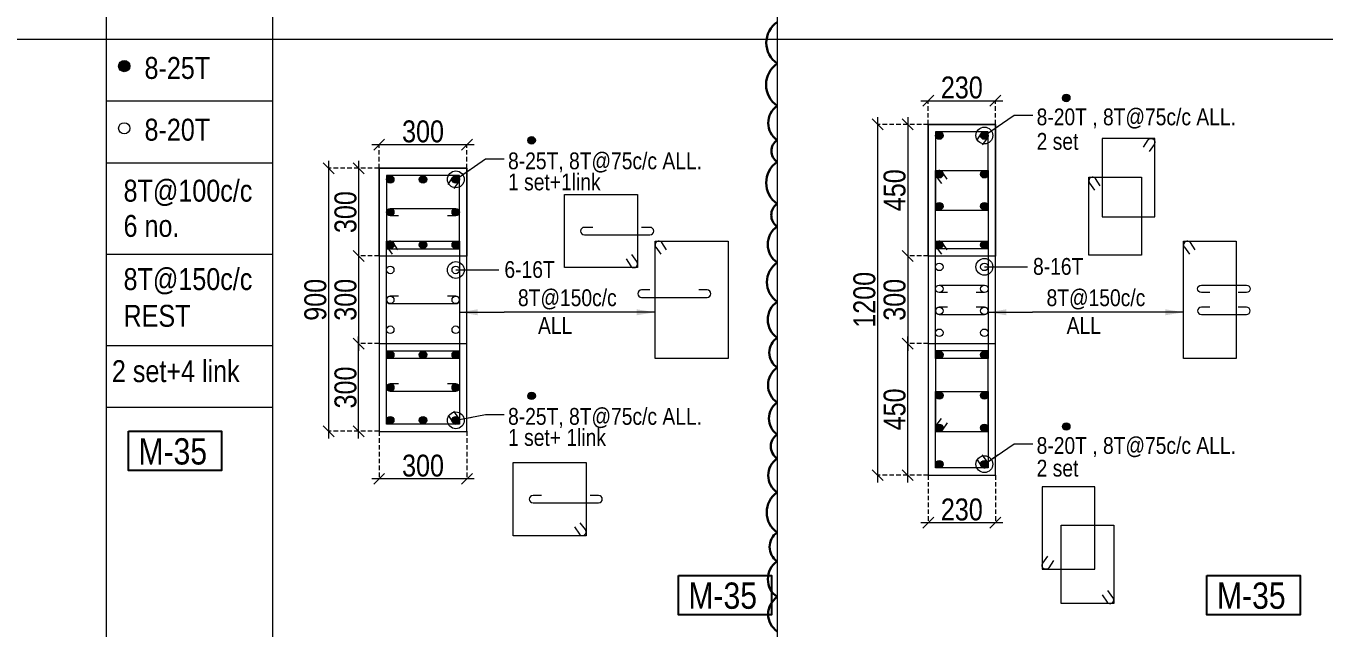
# Model space of a CAD drawing. Header units: millimetres. Extents: x 1112055 to 3390982, y -148532 to 766891.
# Drawn here: x 2111774 to 2129538, y 280292 to 288532 of the extents above; entities that cross this region are included whole.
import ezdxf
from ezdxf.enums import TextEntityAlignment as Align

# ---------------------------------------------------------------- set-up
doc = ezdxf.new("R2010")
doc.units = ezdxf.units.MM
doc.header["$PDMODE"] = 35
doc.header["$PDSIZE"] = -25
doc.linetypes.add('DASHED2', pattern=[0.375, 0.25, -0.125])
for name, color, linetype, lineweight in [('B COL', 1, 'Continuous', 30), ('B COL. SIZE DIM', 220, 'Continuous', 25), ('B COLSCH', 204, 'Continuous', 20), ('B STEEL', 34, 'Continuous', 15), ('B-ST TEXT', 7, 'Continuous', 9)]:
    doc.layers.add(name, color=color, linetype=linetype, lineweight=lineweight)
doc.layers.add('B TEXT', color=7, linetype='Continuous')
doc.styles.add('dim inside', font='romans.shx', dxfattribs={"width": 0.8, "height": 125})
doc.styles.add('SWINC', font='swissc.ttf')
doc.styles.add('TAHOMA', font='tahoma.ttf')
doc.dimstyles.new('dim inside', dxfattribs={"dimtxt": 125, "dimasz": 100, "dimexe": 0, "dimexo": 0, "dimgap": 10, "dimtad": 0, "dimdec": 0, "dimzin": 0, "dimdsep": 46, "dimtxsty": 'dim inside', "dimblk": 'SMALL', "dimcen": 0.09, "dimadec": 0, "dimazin": 0, "dimtfac": 1, "dimtdec": 0, "dimtofl": 0, "dimtmove": 0, "dimatfit": 3, "dimfxl": 1, "dimtolj": 1, "dimtzin": 0, "dimarcsym": 2})
doc.dimstyles.new('PARESH', dxfattribs={"dimscale": 0, "dimtxt": 300, "dimasz": 150, "dimexe": 150, "dimexo": 150, "dimgap": 25, "dimtad": 1, "dimdec": 0, "dimzin": 0, "dimdsep": 46, "dimtxsty": 'TAHOMA', "dimblk": 'ARCHTICK', "dimcen": 100, "dimdle": 150, "dimclrd": 251, "dimclre": 251, "dimclrt": 6, "dimadec": 0, "dimazin": 0, "dimtfac": 1, "dimtdec": 0, "dimtix": 1, "dimtofl": 0, "dimtmove": 0, "dimatfit": 2, "dimfxl": 0.18, "dimtolj": 1, "dimtzin": 0, "dimlwd": 9, "dimlwe": 9, "dimarcsym": 0})

# ---------------------------------------------------------------- blocks, each defined once
blk = doc.blocks.new('_Oblique')
at = {"color": 0, "linetype": 'ByBlock', "lineweight": -2}
blk.add_line((-0.5, -0.5), (0.5, 0.5), dxfattribs=at)
blk = doc.blocks.new('*D1325')
at = {"layer": 'B COL. SIZE DIM', "color": 250, "lineweight": 9, "ltscale": 250, "transparency": 16777216}
blk.add_line((2116508, 286908), (2117908, 286908), dxfattribs=at)
at = {"layer": 'B COL. SIZE DIM', "color": 250, "linetype": 'DASHED2', "lineweight": 9, "ltscale": 250, "transparency": 16777216}
for p, q in [((2116608, 286584), (2116608, 286908)), ((2117808, 286584), (2117808, 286908))]:
    blk.add_line(p, q, dxfattribs=at)
at = {"layer": 'Defpoints', "color": 0, "ltscale": 250, "transparency": 16777216}
for p in [(2117808, 286908), (2116608, 286584), (2117808, 286584)]:
    blk.add_point(p, dxfattribs=at)
at = {"layer": 'B COL. SIZE DIM', "color": 250, "lineweight": 9, "ltscale": 250, "transparency": 16777216, "xscale": 150, "yscale": 150, "zscale": 150, "rotation": 180}
blk.add_blockref('_Oblique', (2116608, 286908), dxfattribs=at)
at = {"layer": 'B COL. SIZE DIM', "color": 250, "lineweight": 9, "ltscale": 250, "transparency": 16777216, "xscale": 150, "yscale": 150, "zscale": 150}
blk.add_blockref('_Oblique', (2117808, 286908), dxfattribs=at)
at = {"layer": 'B COL. SIZE DIM', "color": 6, "ltscale": 250, "transparency": 16777216, "insert": (2117208, 287087), "char_height": 300, "attachment_point": 5, "style": 'SWINC'}
blk.add_mtext('\\A1;300', dxfattribs=at)
blk = doc.blocks.new('*D1326')
at = {"layer": 'B COL. SIZE DIM', "color": 250, "lineweight": 9, "ltscale": 250, "transparency": 16777216}
blk.add_line((2116327, 285484), (2116327, 284084), dxfattribs=at)
at = {"layer": 'B COL. SIZE DIM', "color": 250, "linetype": 'DASHED2', "lineweight": 9, "ltscale": 250, "transparency": 16777216}
for p, q in [((2116608, 285384), (2116327, 285384)), ((2116608, 284184), (2116327, 284184))]:
    blk.add_line(p, q, dxfattribs=at)
at = {"layer": 'Defpoints', "color": 0, "ltscale": 250, "transparency": 16777216}
for p in [(2116608, 285384), (2116327, 284184), (2116608, 284184)]:
    blk.add_point(p, dxfattribs=at)
at = {"layer": 'B COL. SIZE DIM', "color": 250, "lineweight": 9, "ltscale": 250, "transparency": 16777216, "xscale": 150, "yscale": 150, "zscale": 150}
for p, rotation in [((2116327, 285384), 90), ((2116327, 284184), 270)]:
    blk.add_blockref('_Oblique', p, dxfattribs=dict(at, rotation=rotation))
at = {"layer": 'B COL. SIZE DIM', "color": 6, "ltscale": 250, "transparency": 16777216, "insert": (2116148, 284784), "char_height": 300, "attachment_point": 5, "rotation": 90, "style": 'SWINC'}
blk.add_mtext('\\A1;300', dxfattribs=at)
blk = doc.blocks.new('*D1327')
at = {"layer": 'B COL. SIZE DIM', "color": 250, "lineweight": 9, "ltscale": 250, "transparency": 16777216}
blk.add_line((2116327, 286684), (2116327, 285284), dxfattribs=at)
at = {"layer": 'B COL. SIZE DIM', "color": 250, "linetype": 'DASHED2', "lineweight": 9, "ltscale": 250, "transparency": 16777216}
for p, q in [((2116608, 286584), (2116327, 286584)), ((2116608, 285384), (2116327, 285384))]:
    blk.add_line(p, q, dxfattribs=at)
at = {"layer": 'Defpoints', "color": 0, "ltscale": 250, "transparency": 16777216}
for p in [(2116608, 286584), (2116327, 285384), (2116608, 285384)]:
    blk.add_point(p, dxfattribs=at)
at = {"layer": 'B COL. SIZE DIM', "color": 250, "lineweight": 9, "ltscale": 250, "transparency": 16777216, "xscale": 150, "yscale": 150, "zscale": 150}
for p, rotation in [((2116327, 286584), 90), ((2116327, 285384), 270)]:
    blk.add_blockref('_Oblique', p, dxfattribs=dict(at, rotation=rotation))
at = {"layer": 'B COL. SIZE DIM', "color": 6, "ltscale": 250, "transparency": 16777216, "insert": (2116148, 285984), "char_height": 300, "attachment_point": 5, "rotation": 90, "style": 'SWINC'}
blk.add_mtext('\\A1;300', dxfattribs=at)
blk = doc.blocks.new('*D1328')
at = {"layer": 'B COL. SIZE DIM', "color": 250, "lineweight": 9, "ltscale": 250, "transparency": 16777216}
blk.add_line((2116327, 282884), (2116327, 284284), dxfattribs=at)
at = {"layer": 'B COL. SIZE DIM', "color": 250, "linetype": 'DASHED2', "lineweight": 9, "ltscale": 250, "transparency": 16777216}
for p, q in [((2116608, 284184), (2116327, 284184)), ((2116608, 282984), (2116327, 282984))]:
    blk.add_line(p, q, dxfattribs=at)
at = {"layer": 'Defpoints', "color": 0, "ltscale": 250, "transparency": 16777216}
for p in [(2116327, 284184), (2116608, 284184), (2116608, 282984)]:
    blk.add_point(p, dxfattribs=at)
at = {"layer": 'B COL. SIZE DIM', "color": 250, "lineweight": 9, "ltscale": 250, "transparency": 16777216, "xscale": 150, "yscale": 150, "zscale": 150}
for p, rotation in [((2116327, 284184), 90), ((2116327, 282984), 270)]:
    blk.add_blockref('_Oblique', p, dxfattribs=dict(at, rotation=rotation))
at = {"layer": 'B COL. SIZE DIM', "color": 6, "ltscale": 250, "transparency": 16777216, "insert": (2116148, 283584), "char_height": 300, "attachment_point": 5, "rotation": 90, "style": 'SWINC'}
blk.add_mtext('\\A1;300', dxfattribs=at)
blk = doc.blocks.new('*D1329')
at = {"layer": 'B COL. SIZE DIM', "color": 250, "lineweight": 9, "ltscale": 250, "transparency": 16777216}
blk.add_line((2115915, 286684), (2115915, 282884), dxfattribs=at)
at = {"layer": 'B COL. SIZE DIM', "color": 250, "linetype": 'DASHED2', "lineweight": 9, "ltscale": 250, "transparency": 16777216}
for p, q in [((2116608, 286584), (2115915, 286584)), ((2116608, 282984), (2115915, 282984))]:
    blk.add_line(p, q, dxfattribs=at)
at = {"layer": 'Defpoints', "color": 0, "ltscale": 250, "transparency": 16777216}
for p in [(2116608, 286584), (2115915, 282984), (2116608, 282984)]:
    blk.add_point(p, dxfattribs=at)
at = {"layer": 'B COL. SIZE DIM', "color": 250, "lineweight": 9, "ltscale": 250, "transparency": 16777216, "xscale": 150, "yscale": 150, "zscale": 150}
for p, rotation in [((2115915, 286584), 90), ((2115915, 282984), 270)]:
    blk.add_blockref('_Oblique', p, dxfattribs=dict(at, rotation=rotation))
at = {"layer": 'B COL. SIZE DIM', "color": 6, "ltscale": 250, "transparency": 16777216, "insert": (2115736, 284784), "char_height": 300, "attachment_point": 5, "rotation": 90, "style": 'SWINC'}
blk.add_mtext('\\A1;900', dxfattribs=at)
blk = doc.blocks.new('*D1330')
at = {"layer": 'B COL. SIZE DIM', "color": 250, "linetype": 'DASHED2', "lineweight": 9, "ltscale": 250, "transparency": 16777216}
for p, q in [((2116608, 282984), (2116608, 282334)), ((2117808, 282984), (2117808, 282334))]:
    blk.add_line(p, q, dxfattribs=at)
at = {"layer": 'B COL. SIZE DIM', "color": 250, "lineweight": 9, "ltscale": 250, "transparency": 16777216}
blk.add_line((2117908, 282334), (2116508, 282334), dxfattribs=at)
at = {"layer": 'Defpoints', "color": 0, "ltscale": 250, "transparency": 16777216}
for p in [(2116608, 282984), (2117808, 282984), (2116608, 282334)]:
    blk.add_point(p, dxfattribs=at)
at = {"layer": 'B COL. SIZE DIM', "color": 250, "lineweight": 9, "ltscale": 250, "transparency": 16777216, "xscale": 150, "yscale": 150, "zscale": 150, "rotation": 180}
blk.add_blockref('_Oblique', (2116608, 282334), dxfattribs=at)
at = {"layer": 'B COL. SIZE DIM', "color": 250, "lineweight": 9, "ltscale": 250, "transparency": 16777216, "xscale": 150, "yscale": 150, "zscale": 150}
blk.add_blockref('_Oblique', (2117808, 282334), dxfattribs=at)
at = {"layer": 'B COL. SIZE DIM', "color": 6, "ltscale": 250, "transparency": 16777216, "insert": (2117208, 282513), "char_height": 300, "attachment_point": 5, "style": 'SWINC'}
blk.add_mtext('\\A1;300', dxfattribs=at)
blk = doc.blocks.new('_ArchTick')
at = {"color": 0, "linetype": 'ByBlock', "const_width": 0.15}
blk.add_lwpolyline([(-0.5, -0.5), (0.5, 0.5)], dxfattribs=at)
blk = doc.blocks.new('*D1349')
at = {"layer": 'B COL. SIZE DIM', "color": 250, "lineweight": 9, "ltscale": 250, "transparency": 16777216}
blk.add_line((2124021, 287508), (2125141, 287508), dxfattribs=at)
at = {"layer": 'B COL. SIZE DIM', "color": 250, "linetype": 'DASHED2', "lineweight": 9, "ltscale": 250, "transparency": 16777216}
for p, q in [((2124121, 287184), (2124121, 287508)), ((2125041, 287184), (2125041, 287508))]:
    blk.add_line(p, q, dxfattribs=at)
at = {"layer": 'Defpoints', "color": 0, "ltscale": 250, "transparency": 16777216}
for p in [(2125041, 287508), (2124121, 287184), (2125041, 287184)]:
    blk.add_point(p, dxfattribs=at)
at = {"layer": 'B COL. SIZE DIM', "color": 250, "lineweight": 9, "ltscale": 250, "transparency": 16777216, "xscale": 150, "yscale": 150, "zscale": 150, "rotation": 180}
blk.add_blockref('_Oblique', (2124121, 287508), dxfattribs=at)
at = {"layer": 'B COL. SIZE DIM', "color": 250, "lineweight": 9, "ltscale": 250, "transparency": 16777216, "xscale": 150, "yscale": 150, "zscale": 150}
blk.add_blockref('_Oblique', (2125041, 287508), dxfattribs=at)
at = {"layer": 'B COL. SIZE DIM', "color": 6, "ltscale": 250, "transparency": 16777216, "insert": (2124581, 287688), "char_height": 300, "attachment_point": 5, "style": 'SWINC'}
blk.add_mtext('\\A1;230', dxfattribs=at)
blk = doc.blocks.new('*D1350')
at = {"layer": 'B COL. SIZE DIM', "color": 250, "lineweight": 9, "ltscale": 250, "transparency": 16777216}
blk.add_line((2123841, 285484), (2123841, 284084), dxfattribs=at)
at = {"layer": 'B COL. SIZE DIM', "color": 250, "linetype": 'DASHED2', "lineweight": 9, "ltscale": 250, "transparency": 16777216}
for p, q in [((2124121, 285384), (2123841, 285384)), ((2124121, 284184), (2123841, 284184))]:
    blk.add_line(p, q, dxfattribs=at)
at = {"layer": 'Defpoints', "color": 0, "ltscale": 250, "transparency": 16777216}
for p in [(2124121, 285384), (2123841, 284184), (2124121, 284184)]:
    blk.add_point(p, dxfattribs=at)
at = {"layer": 'B COL. SIZE DIM', "color": 250, "lineweight": 9, "ltscale": 250, "transparency": 16777216, "xscale": 150, "yscale": 150, "zscale": 150}
for p, rotation in [((2123841, 285384), 90), ((2123841, 284184), 270)]:
    blk.add_blockref('_Oblique', p, dxfattribs=dict(at, rotation=rotation))
at = {"layer": 'B COL. SIZE DIM', "color": 6, "ltscale": 250, "transparency": 16777216, "insert": (2123662, 284784), "char_height": 300, "attachment_point": 5, "rotation": 90, "style": 'SWINC'}
blk.add_mtext('\\A1;300', dxfattribs=at)
blk = doc.blocks.new('*D1351')
at = {"layer": 'B COL. SIZE DIM', "color": 250, "lineweight": 9, "ltscale": 250, "transparency": 16777216}
blk.add_line((2123841, 287284), (2123841, 285284), dxfattribs=at)
at = {"layer": 'B COL. SIZE DIM', "color": 250, "linetype": 'DASHED2', "lineweight": 9, "ltscale": 250, "transparency": 16777216}
for p, q in [((2124121, 287184), (2123841, 287184)), ((2124121, 285384), (2123841, 285384))]:
    blk.add_line(p, q, dxfattribs=at)
at = {"layer": 'Defpoints', "color": 0, "ltscale": 250, "transparency": 16777216}
for p in [(2124121, 287184), (2123841, 285384), (2124121, 285384)]:
    blk.add_point(p, dxfattribs=at)
at = {"layer": 'B COL. SIZE DIM', "color": 250, "lineweight": 9, "ltscale": 250, "transparency": 16777216, "xscale": 150, "yscale": 150, "zscale": 150}
for p, rotation in [((2123841, 287184), 90), ((2123841, 285384), 270)]:
    blk.add_blockref('_Oblique', p, dxfattribs=dict(at, rotation=rotation))
at = {"layer": 'B COL. SIZE DIM', "color": 6, "ltscale": 250, "transparency": 16777216, "insert": (2123662, 286284), "char_height": 300, "attachment_point": 5, "rotation": 90, "style": 'SWINC'}
blk.add_mtext('\\A1;450', dxfattribs=at)
blk = doc.blocks.new('*D1352')
at = {"layer": 'B COL. SIZE DIM', "color": 250, "lineweight": 9, "ltscale": 250, "transparency": 16777216}
blk.add_line((2123841, 282284), (2123841, 284284), dxfattribs=at)
at = {"layer": 'B COL. SIZE DIM', "color": 250, "linetype": 'DASHED2', "lineweight": 9, "ltscale": 250, "transparency": 16777216}
for p, q in [((2124121, 284184), (2123841, 284184)), ((2124121, 282384), (2123841, 282384))]:
    blk.add_line(p, q, dxfattribs=at)
at = {"layer": 'Defpoints', "color": 0, "ltscale": 250, "transparency": 16777216}
for p in [(2123841, 284184), (2124121, 284184), (2124121, 282384)]:
    blk.add_point(p, dxfattribs=at)
at = {"layer": 'B COL. SIZE DIM', "color": 250, "lineweight": 9, "ltscale": 250, "transparency": 16777216, "xscale": 150, "yscale": 150, "zscale": 150}
for p, rotation in [((2123841, 284184), 90), ((2123841, 282384), 270)]:
    blk.add_blockref('_Oblique', p, dxfattribs=dict(at, rotation=rotation))
at = {"layer": 'B COL. SIZE DIM', "color": 6, "ltscale": 250, "transparency": 16777216, "insert": (2123662, 283284), "char_height": 300, "attachment_point": 5, "rotation": 90, "style": 'SWINC'}
blk.add_mtext('\\A1;450', dxfattribs=at)
blk = doc.blocks.new('*D1353')
at = {"layer": 'B COL. SIZE DIM', "color": 250, "lineweight": 9, "ltscale": 250, "transparency": 16777216}
blk.add_line((2123429, 287284), (2123429, 282284), dxfattribs=at)
at = {"layer": 'B COL. SIZE DIM', "color": 250, "linetype": 'DASHED2', "lineweight": 9, "ltscale": 250, "transparency": 16777216}
for p, q in [((2124121, 287184), (2123429, 287184)), ((2124121, 282384), (2123429, 282384))]:
    blk.add_line(p, q, dxfattribs=at)
at = {"layer": 'Defpoints', "color": 0, "ltscale": 250, "transparency": 16777216}
for p in [(2124121, 287184), (2123429, 282384), (2124121, 282384)]:
    blk.add_point(p, dxfattribs=at)
at = {"layer": 'B COL. SIZE DIM', "color": 250, "lineweight": 9, "ltscale": 250, "transparency": 16777216, "xscale": 150, "yscale": 150, "zscale": 150}
for p, rotation in [((2123429, 287184), 90), ((2123429, 282384), 270)]:
    blk.add_blockref('_Oblique', p, dxfattribs=dict(at, rotation=rotation))
at = {"layer": 'B COL. SIZE DIM', "color": 6, "ltscale": 250, "transparency": 16777216, "insert": (2123249, 284784), "char_height": 300, "attachment_point": 5, "rotation": 90, "style": 'SWINC'}
blk.add_mtext('\\A1;1200', dxfattribs=at)
blk = doc.blocks.new('*D1354')
at = {"layer": 'B COL. SIZE DIM', "color": 250, "linetype": 'DASHED2', "lineweight": 9, "ltscale": 250, "transparency": 16777216}
for p, q in [((2124121, 282384), (2124121, 281734)), ((2125041, 282384), (2125041, 281734))]:
    blk.add_line(p, q, dxfattribs=at)
at = {"layer": 'B COL. SIZE DIM', "color": 250, "lineweight": 9, "ltscale": 250, "transparency": 16777216}
blk.add_line((2125141, 281734), (2124021, 281734), dxfattribs=at)
at = {"layer": 'Defpoints', "color": 0, "ltscale": 250, "transparency": 16777216}
for p in [(2124121, 282384), (2125041, 282384), (2124121, 281734)]:
    blk.add_point(p, dxfattribs=at)
at = {"layer": 'B COL. SIZE DIM', "color": 250, "lineweight": 9, "ltscale": 250, "transparency": 16777216, "xscale": 150, "yscale": 150, "zscale": 150, "rotation": 180}
blk.add_blockref('_Oblique', (2124121, 281734), dxfattribs=at)
at = {"layer": 'B COL. SIZE DIM', "color": 250, "lineweight": 9, "ltscale": 250, "transparency": 16777216, "xscale": 150, "yscale": 150, "zscale": 150}
blk.add_blockref('_Oblique', (2125041, 281734), dxfattribs=at)
at = {"layer": 'B COL. SIZE DIM', "color": 6, "ltscale": 250, "transparency": 16777216, "insert": (2124581, 281913), "char_height": 300, "attachment_point": 5, "style": 'SWINC'}
blk.add_mtext('\\A1;230', dxfattribs=at)

msp = doc.modelspace()

# ---------------------------------------------------------------- hatches: boundary and pattern name
at = {"layer": 'B STEEL', "lineweight": 9, "ltscale": 0.5}
h = msp.add_hatch(color=34, dxfattribs=at)
edge = h.paths.add_edge_path()
edge.add_arc((2113118.6, 287981.7), 76.8, 0, 360)
at = {"layer": 'B STEEL', "lineweight": 13}
h = msp.add_hatch(color=256, dxfattribs=at)
h.dxf.hatch_style = 1
edge = h.paths.add_edge_path()
edge.add_arc((2126009.5, 287547), 51.4, 0, 360)
h = msp.add_hatch(color=256, dxfattribs=at)
h.dxf.hatch_style = 1
edge = h.paths.add_edge_path()
edge.add_arc((2124272.6, 287032.1), 51.4, 0, 360)
h = msp.add_hatch(color=256, dxfattribs=at)
h.dxf.hatch_style = 1
edge = h.paths.add_edge_path()
edge.add_arc((2124889.8, 287032.1), 51.4, 0, 360)
h = msp.add_hatch(color=256, dxfattribs=at)
h.dxf.hatch_style = 1
edge = h.paths.add_edge_path()
edge.add_arc((2118694.5, 286966.5), 51.4, 0, 360)
h = msp.add_hatch(color=256, dxfattribs=at)
h.dxf.hatch_style = 1
edge = h.paths.add_edge_path()
edge.add_arc((2124272.6, 286502.8), 51.4, 0, 360)
h = msp.add_hatch(color=256, dxfattribs=at)
h.dxf.hatch_style = 1
edge = h.paths.add_edge_path()
edge.add_arc((2124889.8, 286502.8), 51.4, 0, 360)
h = msp.add_hatch(color=256, dxfattribs=at)
h.dxf.hatch_style = 1
edge = h.paths.add_edge_path()
edge.add_arc((2116759.1, 286432.1), 51.4, 0, 360)
at = {"layer": 'B STEEL'}
h = msp.add_hatch(color=256, dxfattribs=at)
h.dxf.hatch_style = 1
edge = h.paths.add_edge_path()
edge.add_arc((2117207.7, 286432.1), 51.4, 0, 360)
at = {"layer": 'B STEEL', "lineweight": 13}
h = msp.add_hatch(color=256, dxfattribs=at)
h.dxf.hatch_style = 1
edge = h.paths.add_edge_path()
edge.add_arc((2117656.2, 286432.1), 51.4, 0, 360)
h = msp.add_hatch(color=256, dxfattribs=at)
h.dxf.hatch_style = 1
edge = h.paths.add_edge_path()
edge.add_arc((2117656.2, 286432.1), 51.4, 0, 360)
h = msp.add_hatch(color=256, dxfattribs=at)
h.dxf.hatch_style = 1
edge = h.paths.add_edge_path()
edge.add_arc((2117656.2, 286432.1), 51.4, 0, 360)
h = msp.add_hatch(color=256, dxfattribs=at)
h.dxf.hatch_style = 1
edge = h.paths.add_edge_path()
edge.add_arc((2117656.2, 286432.1), 51.4, 0, 360)
h = msp.add_hatch(color=256, dxfattribs=at)
h.dxf.hatch_style = 1
edge = h.paths.add_edge_path()
edge.add_arc((2117656.2, 286432.1), 51.4, 0, 360)
h = msp.add_hatch(color=256, dxfattribs=at)
h.dxf.hatch_style = 1
edge = h.paths.add_edge_path()
edge.add_arc((2116759.1, 285983.5), 51.4, 0, 360, ccw=False)
at = {"layer": 'B STEEL'}
h = msp.add_hatch(color=256, dxfattribs=at)
h.dxf.hatch_style = 1
edge = h.paths.add_edge_path()
edge.add_arc((2117656.2, 285983.5), 51.4, 0, 360)
at = {"layer": 'B STEEL', "lineweight": 13}
h = msp.add_hatch(color=256, dxfattribs=at)
h.dxf.hatch_style = 1
edge = h.paths.add_edge_path()
edge.add_arc((2124272.6, 286063.9), 51.4, 0, 360)
h = msp.add_hatch(color=256, dxfattribs=at)
h.dxf.hatch_style = 1
edge = h.paths.add_edge_path()
edge.add_arc((2124889.8, 286063.9), 51.4, 0, 360)
h = msp.add_hatch(color=256, dxfattribs=at)
h.dxf.hatch_style = 1
edge = h.paths.add_edge_path()
edge.add_arc((2116759.1, 285534.9), 51.4, 0, 360)
h = msp.add_hatch(color=256, dxfattribs=at)
h.dxf.hatch_style = 1
edge = h.paths.add_edge_path()
edge.add_arc((2117207.7, 285534.9), 51.4, 0, 360, ccw=False)
h = msp.add_hatch(color=256, dxfattribs=at)
h.dxf.hatch_style = 1
edge = h.paths.add_edge_path()
edge.add_arc((2117656.2, 285534.9), 51.4, 0, 360)
h = msp.add_hatch(color=256, dxfattribs=at)
h.dxf.hatch_style = 1
edge = h.paths.add_edge_path()
edge.add_arc((2124272.6, 285534.9), 51.4, 0, 360)
h = msp.add_hatch(color=256, dxfattribs=at)
h.dxf.hatch_style = 1
edge = h.paths.add_edge_path()
edge.add_arc((2124889.8, 285534.9), 51.4, 0, 360)
h = msp.add_hatch(color=256, dxfattribs=at)
h.dxf.hatch_style = 1
edge = h.paths.add_edge_path()
edge.add_arc((2116759.1, 284032.1), 51.4, 0, 360)
h = msp.add_hatch(color=256, dxfattribs=at)
h.dxf.hatch_style = 1
edge = h.paths.add_edge_path()
edge.add_arc((2117207.7, 284032.1), 51.4, 0, 360)
h = msp.add_hatch(color=256, dxfattribs=at)
h.dxf.hatch_style = 1
edge = h.paths.add_edge_path()
edge.add_arc((2117656.2, 284032.1), 51.4, 0, 360)
h = msp.add_hatch(color=256, dxfattribs=at)
h.dxf.hatch_style = 1
edge = h.paths.add_edge_path()
edge.add_arc((2124272.6, 284032.1), 51.4, 0, 360)
h = msp.add_hatch(color=256, dxfattribs=at)
h.dxf.hatch_style = 1
edge = h.paths.add_edge_path()
edge.add_arc((2124889.8, 284032.1), 51.4, 0, 360)
h = msp.add_hatch(color=256, dxfattribs=at)
h.dxf.hatch_style = 1
edge = h.paths.add_edge_path()
edge.add_arc((2116759.1, 283583.5), 51.4, 0, 360)
at = {"layer": 'B STEEL'}
h = msp.add_hatch(color=256, dxfattribs=at)
h.dxf.hatch_style = 1
edge = h.paths.add_edge_path()
edge.add_arc((2117656.2, 283583.5), 51.4, 0, 360)
at = {"layer": 'B STEEL', "lineweight": 13}
h = msp.add_hatch(color=256, dxfattribs=at)
h.dxf.hatch_style = 1
edge = h.paths.add_edge_path()
edge.add_arc((2118694.5, 283469.3), 51.4, 0, 360)
h = msp.add_hatch(color=256, dxfattribs=at)
h.dxf.hatch_style = 1
edge = h.paths.add_edge_path()
edge.add_arc((2124272.6, 283476.2), 51.4, 0, 360)
h = msp.add_hatch(color=256, dxfattribs=at)
h.dxf.hatch_style = 1
edge = h.paths.add_edge_path()
edge.add_arc((2124889.8, 283476.2), 51.4, 0, 360)
h = msp.add_hatch(color=256, dxfattribs=at)
h.dxf.hatch_style = 1
edge = h.paths.add_edge_path()
edge.add_arc((2116759.1, 283134.9), 51.4, 0, 360)
at = {"layer": 'B STEEL'}
h = msp.add_hatch(color=256, dxfattribs=at)
h.dxf.hatch_style = 1
edge = h.paths.add_edge_path()
edge.add_arc((2117207.7, 283134.9), 51.4, 0, 360)
at = {"layer": 'B STEEL', "lineweight": 13}
h = msp.add_hatch(color=256, dxfattribs=at)
h.dxf.hatch_style = 1
edge = h.paths.add_edge_path()
edge.add_arc((2117656.2, 283134.9), 51.4, 0, 360)
h = msp.add_hatch(color=256, dxfattribs=at)
h.dxf.hatch_style = 1
edge = h.paths.add_edge_path()
edge.add_arc((2117656.2, 283134.9), 51.4, 0, 360)
h = msp.add_hatch(color=256, dxfattribs=at)
h.dxf.hatch_style = 1
edge = h.paths.add_edge_path()
edge.add_arc((2117656.2, 283134.9), 51.4, 0, 360)
h = msp.add_hatch(color=256, dxfattribs=at)
h.dxf.hatch_style = 1
edge = h.paths.add_edge_path()
edge.add_arc((2117656.2, 283134.9), 51.4, 0, 360)
h = msp.add_hatch(color=256, dxfattribs=at)
h.dxf.hatch_style = 1
edge = h.paths.add_edge_path()
edge.add_arc((2117656.2, 283134.9), 51.4, 0, 360)
h = msp.add_hatch(color=256, dxfattribs=at)
h.dxf.hatch_style = 1
edge = h.paths.add_edge_path()
edge.add_arc((2124272.6, 283032), 51.4, 0, 360)
h = msp.add_hatch(color=256, dxfattribs=at)
h.dxf.hatch_style = 1
edge = h.paths.add_edge_path()
edge.add_arc((2124889.8, 283032), 51.4, 0, 360)
h = msp.add_hatch(color=256, dxfattribs=at)
h.dxf.hatch_style = 1
edge = h.paths.add_edge_path()
edge.add_arc((2126009.5, 283049.8), 51.4, 0, 360)
h = msp.add_hatch(color=256, dxfattribs=at)
h.dxf.hatch_style = 1
edge = h.paths.add_edge_path()
edge.add_arc((2124272.6, 282534.9), 51.4, 0, 360)
h = msp.add_hatch(color=256, dxfattribs=at)
h.dxf.hatch_style = 1
edge = h.paths.add_edge_path()
edge.add_arc((2124889.8, 282534.9), 51.4, 0, 360)

# ---------------------------------------------------------------- linework, layer by layer
at = {"color": 2, "lineweight": 30}
msp.add_lwpolyline([(2122053.6, 280246.4, -0.5205671), (2122053.6, 280717.1, -0.5205671), (2122053.6, 281204.8, -0.5205671), (2122053.6, 281600.2, -0.5205671), (2122053.6, 282148.9, -0.5205671), (2122053.6, 282611.4, -0.5205671), (2122053.6, 282943.6, -0.5205671), (2122053.6, 283377.6, -0.5205671), (2122053.6, 283855.2, -0.5205671), (2122053.6, 284266, -0.5205671), (2122053.6, 284757.9, -0.5205671), (2122053.6, 285293.4, -0.5205671), (2122053.6, 285788.1, -0.5205671), (2122053.6, 286096.9, -0.5205671), (2122053.6, 286672.7, -0.5205671), (2122053.6, 286969.8, -0.5205671), (2122053.6, 287437.3, -0.5205671), (2122053.6, 288017.1, -0.5205671), (2122053.6, 288585.8, -0.5205671)], format="xyb", dxfattribs=at)
msp.add_arc((2094904.1, 432360.2), 194175.1, 224.19202, 278.08245, dxfattribs=at)
at = {"layer": 'B COL', "lineweight": 13}
for points in [[(2124121.2, 282383.5), (2125041.2, 282383.5), (2125041.2, 287183.5), (2124121.2, 287183.5)], [(2124121.2, 287183.5), (2125041.2, 287183.5), (2125041.2, 285383.5), (2124121.2, 285383.5)], [(2116607.7, 282983.5), (2117807.7, 282983.5), (2117807.7, 286583.5), (2116607.7, 286583.5)], [(2116607.7, 286583.5), (2117807.7, 286583.5), (2117807.7, 285383.5), (2116607.7, 285383.5)], [(2116607.7, 286583.5), (2117807.7, 286583.5), (2117807.7, 285383.5), (2116607.7, 285383.5)], [(2116607.7, 282983.5), (2117807.7, 282983.5), (2117807.7, 284183.5), (2116607.7, 284183.5)], [(2124121.2, 282383.5), (2125041.2, 282383.5), (2125041.2, 284183.5), (2124121.2, 284183.5)]]:
    msp.add_lwpolyline(points, close=True, dxfattribs=at)
at = {"layer": 'B COLSCH', "color": 250, "lineweight": 0}
for p, q in [((2112872.3, 296589.8), (2112872.3, 247150.7)), ((2115146.7, 296589.8), (2115146.7, 239898.1)), ((2122053.6, 296589.8), (2122053.6, 239898.1)), ((2088785.4, 288350), (2230883.4, 288350)), ((2112872.3, 287505), (2115146.7, 287505)), ((2112872.3, 286660), (2115146.7, 286660)), ((2112872.3, 285410.2), (2115146.7, 285410.2)), ((2112872.3, 284160.4), (2115146.7, 284160.4)), ((2112872.3, 283315.4), (2115146.7, 283315.4))]:
    msp.add_line(p, q, dxfattribs=at)
at = {"layer": 'B STEEL', "lineweight": 13}
for points in [[(2124221.2, 286012.4), (2124941.2, 286012.4), (2124941.2, 287083.5), (2124221.2, 287083.5)], [(2126502.6, 285921.7), (2127222.6, 285921.7), (2127222.6, 286992.8), (2126502.6, 286992.8)], [(2124221.2, 286554.2), (2124941.2, 286554.2), (2124941.2, 285483.5), (2124221.2, 285483.5)], [(2116707.7, 285483.5), (2117707.7, 285483.5), (2117707.7, 286483.5), (2116707.7, 286483.5)], [(2126319.1, 286463.5), (2127039.1, 286463.5), (2127039.1, 285392.8), (2126319.1, 285392.8)], [(2119143.3, 286224.4), (2120143.3, 286224.4), (2120143.3, 285224.4), (2119143.3, 285224.4)], [(2116707.7, 284083.5), (2117707.7, 284083.5), (2117707.7, 283083.5), (2116707.7, 283083.5)], [(2124221.2, 282980.6), (2124941.2, 282980.6), (2124941.2, 284083.5), (2124221.2, 284083.5)], [(2124221.2, 283527.6), (2124941.2, 283527.6), (2124941.2, 282483.5), (2124221.2, 282483.5)], [(2118439.8, 282555.9), (2119439.8, 282555.9), (2119439.8, 281555.9), (2118439.8, 281555.9)], [(2125680.3, 281096.7), (2126400.3, 281096.7), (2126400.3, 282226.6), (2125680.3, 282226.6)], [(2125940.1, 281697.7), (2126660.1, 281697.7), (2126660.1, 280626.6), (2125940.1, 280626.6)]]:
    msp.add_lwpolyline(points, close=True, dxfattribs=at)
for points in [[(2124784.2, 286963.3), (2124848.9, 287063.3, -1), (2124930.6, 287000.9), (2124861.6, 286906)], [(2124784.2, 286963.3), (2124848.9, 287063.3, -1), (2124930.6, 287000.9), (2124861.6, 286906)], [(2127065.5, 286872.6), (2127130.3, 286972.6, -1), (2127212, 286910.2), (2127143, 286815.3)], [(2124378.2, 286434), (2124313.5, 286534, 1), (2124231.8, 286471.5), (2124300.8, 286376.7)], [(2117550.6, 286363.3), (2117615.4, 286463.3, -1), (2117697.1, 286400.9), (2117628.1, 286306)], [(2126476.1, 286343.3), (2126411.4, 286443.3, 1), (2126329.6, 286380.8), (2126398.7, 286285.9)], [(2116873.6, 285932.1), (2116759.1, 285932.1, -1), (2116759.1, 286034.9), (2117656.2, 286034.9, -1), (2117656.2, 285932.1), (2117541.7, 285932.1)], [(2119531.1, 285775.8), (2119416.5, 285775.8, 1), (2119416.5, 285673), (2120313.7, 285673, 1), (2120313.7, 285775.8), (2120199.2, 285775.8)], [(2119986.3, 285344.6), (2120051.1, 285244.6, 1), (2120132.8, 285307), (2120063.7, 285401.9)], [(2116873.6, 283634.9), (2116759.1, 283634.9, 1), (2116759.1, 283532.1), (2117656.2, 283532.1, 1), (2117656.2, 283634.9), (2117541.7, 283634.9)], [(2117550.6, 283203.7), (2117615.4, 283103.7, 1), (2117697.1, 283166.2), (2117628.1, 283261)], [(2124378.2, 283100.7), (2124313.5, 283000.8, -1), (2124231.8, 283063.2), (2124300.8, 283158.1)], [(2124784.2, 282603.7), (2124848.9, 282503.7, 1), (2124930.6, 282566.2), (2124861.6, 282661)], [(2124784.2, 282603.7), (2124848.9, 282503.7, 1), (2124930.6, 282566.2), (2124861.6, 282661)], [(2118827.5, 282107.3), (2118713, 282107.3, 1), (2118713, 282004.5), (2119610.1, 282004.5, 1), (2119610.1, 282107.3), (2119495.6, 282107.3)], [(2119282.7, 281676.1), (2119347.5, 281576.1, 1), (2119429.2, 281638.5), (2119360.2, 281733.4)], [(2125837.3, 281216.8), (2125772.6, 281116.8, -1), (2125690.9, 281179.3), (2125759.9, 281274.2)], [(2126503.1, 280746.8), (2126567.9, 280646.8, 1), (2126649.6, 280709.3), (2126580.5, 280804.1)]]:
    msp.add_lwpolyline(points, format="xyb", dxfattribs=at)
at = {"layer": 'B STEEL', "color": 3, "lineweight": 13}
for points in [[(2117707.7, 283980.7), (2116707.7, 283980.7), (2116707.7, 285586.4), (2117707.7, 285586.4)], [(2121382.4, 283980.7), (2120382.4, 283980.7), (2120382.4, 285586.4), (2121382.4, 285586.4)], [(2124941.2, 283980.7), (2124221.2, 283980.7), (2124221.2, 285586.4), (2124941.2, 285586.4)], [(2128335.9, 283980.7), (2127615.9, 283980.7), (2127615.9, 285586.4), (2128335.9, 285586.4)]]:
    msp.add_lwpolyline(points, close=True, dxfattribs=at)
for points in [[(2116864.7, 285466.2), (2116799.9, 285566.2, 1), (2116718.2, 285503.7), (2116787.2, 285408.8)], [(2120539.4, 285466.2), (2120474.7, 285566.2, 1), (2120393, 285503.7), (2120462, 285408.8)], [(2124378.2, 285466.2), (2124313.5, 285566.2, 1), (2124231.8, 285503.7), (2124300.8, 285408.8)], [(2127773, 285466.2), (2127708.2, 285566.2, 1), (2127626.5, 285503.7), (2127695.5, 285408.8)], [(2124387.2, 284882.4), (2124272.6, 284882.4, -1), (2124272.6, 284985.2), (2124889.8, 284985.2, -1), (2124889.8, 284882.4), (2124775.2, 284882.4)], [(2127973.4, 284882.4), (2127858.9, 284882.4, -1), (2127858.9, 284985.2), (2128476, 284985.2, -1), (2128476, 284882.4), (2128361.5, 284882.4)], [(2116873.6, 284834.3), (2116759.1, 284834.3, 1), (2116759.1, 284731.5), (2117656.2, 284731.5, 1), (2117656.2, 284834.3), (2117541.7, 284834.3)], [(2120313.1, 284919.3), (2120198.5, 284919.3, 1), (2120198.5, 284816.5), (2121095.7, 284816.5, 1), (2121095.7, 284919.3), (2120981.1, 284919.3)], [(2124387.2, 284684.7), (2124272.6, 284684.7, 1), (2124272.6, 284581.8), (2124889.8, 284581.8, 1), (2124889.8, 284684.7), (2124775.2, 284684.7)], [(2127973.4, 284684.7), (2127858.9, 284684.7, 1), (2127858.9, 284581.8), (2128476, 284581.8, 1), (2128476, 284684.7), (2128361.5, 284684.7)]]:
    msp.add_lwpolyline(points, format="xyb", dxfattribs=at)
at = {"layer": 'B STEEL', "color": 34, "lineweight": 9, "ltscale": 0.5}
for centre in [(2113118.6, 287981.7), (2113118.6, 287131.4)]:
    msp.add_circle(centre, 76.8, dxfattribs=at)
at = {"layer": 'B STEEL', "lineweight": 13}
for centre in [(2126009.5, 287547), (2124272.6, 287032.1), (2124889.8, 287032.1), (2118694.5, 286966.5), (2124272.6, 286502.8), (2124889.8, 286502.8), (2116759.1, 286432.1), (2117207.7, 286432.1), (2117656.2, 286432.1), (2116759.1, 285983.5), (2117656.2, 285983.5), (2124272.6, 286063.9), (2124889.8, 286063.9), (2116759.1, 285534.9), (2117207.7, 285534.9), (2117656.2, 285534.9), (2124272.6, 285534.9), (2124889.8, 285534.9), (2124272.6, 285234.4), (2124889.8, 285234.4), (2116759.1, 285192.1), (2117656.2, 285192.1), (2124272.6, 284933.8), (2124889.8, 284933.8), (2116759.1, 284782.9), (2117656.2, 284782.9), (2124272.6, 284633.2), (2124889.8, 284633.2), (2116759.1, 284374.9), (2117656.2, 284374.9), (2124272.6, 284332.7), (2124889.8, 284332.7), (2116759.1, 284032.1), (2117207.7, 284032.1), (2117656.2, 284032.1), (2124272.6, 284032.1), (2124889.8, 284032.1), (2116759.1, 283583.5), (2117656.2, 283583.5), (2118694.5, 283469.3), (2124272.6, 283476.2), (2124889.8, 283476.2), (2116759.1, 283134.9), (2117207.7, 283134.9), (2117656.2, 283134.9), (2124272.6, 283032), (2124889.8, 283032), (2126009.5, 283049.8), (2124272.6, 282534.9), (2124889.8, 282534.9)]:
    msp.add_circle(centre, 51.4, dxfattribs=at)
at = {"layer": 'B TEXT', "color": 1}
for points in [[(2113175.9, 282986.4), (2114450.5, 282986.4), (2114450.5, 282448.4), (2113175.9, 282448.4)], [(2120701.7, 281011.7), (2121976.3, 281011.7), (2121976.3, 280473.8), (2120701.7, 280473.8)], [(2127935.2, 281011.7), (2129209.8, 281011.7), (2129209.8, 280473.8), (2127935.2, 280473.8)]]:
    msp.add_lwpolyline(points, close=True, dxfattribs=at)

# ---------------------------------------------------------------- texts
at = {"layer": 'B TEXT', "style": 'SWINC'}
for s, p in [('8-25T', (2113397.1, 287807.1)), ('8-20T', (2113397.1, 286962.1)), ('8T@100c/c', (2113110.1, 286127.3)), ('6 no.', (2113110.1, 285645.5)), ('8T@150c/c', (2113110.1, 284917.4)), ('REST', (2113110.1, 284415)), ('2 set+4 link', (2112950.5, 283657.9))]:
    msp.add_text(s, height=300, dxfattribs=at).set_placement(p)
at = {"layer": 'B TEXT', "lineweight": 15, "style": 'SWINC'}
for s, p in [('8-20T , 8T@75c/c ALL.', (2125604.8, 287103.4)), ('2 set', (2125604.8, 286768.6)), ('8-25T, 8T@75c/c ALL.', (2118371.3, 286501.5)), ('1 set+1link', (2118371.3, 286213.4)), ('6-16T', (2118321.7, 285014.8)), ('8-16T', (2125555.2, 285057.1)), ('8T@150c/c', (2118507.2, 284628.3)), ('8T@150c/c', (2125740.7, 284628.3)), ('ALL', (2118781.7, 284247.6)), ('ALL', (2126015.3, 284247.6)), ('8-25T, 8T@75c/c ALL.', (2118371.3, 283004.3)), ('1 set+ 1link', (2118371.3, 282716.2)), ('8-20T , 8T@75c/c ALL.', (2125604.8, 282606.2)), ('2 set', (2125604.8, 282296))]:
    msp.add_text(s, height=230, dxfattribs=at).set_placement(p, align=Align.BOTTOM_LEFT)
at = {"layer": 'B TEXT', "color": 1, "style": 'SWINC'}
for p in [(2113313.3, 282421.9), (2120839, 280447.2), (2128072.6, 280447.2)]:
    msp.add_text('M-35', height=360, dxfattribs=at).set_placement(p, align=Align.BOTTOM_LEFT)

# ---------------------------------------------------------------- dimensions: what is measured, and where the dimension line sits
at = {"layer": 'B COL. SIZE DIM', "color": 250, "ltscale": 250}
for base, p1, p2, picture, middle in [((2125041.2, 287508.4), (2124121.2, 287183.5), (2125041.2, 287183.5), '*D1349', (2124581.2, 287687.6)), ((2117807.7, 286908.4), (2116607.7, 286583.5), (2117807.7, 286583.5), '*D1325', (2117207.7, 287087.2)), ((2116607.7, 282334), (2117807.7, 282983.5), (2116607.7, 282983.5), '*D1330', (2117207.7, 282512.8)), ((2124121.2, 281734), (2125041.2, 282383.5), (2124121.2, 282383.5), '*D1354', (2124581.2, 281913.2))]:
    dim = msp.add_linear_dim(base=base, p1=p1, p2=p2, dimstyle='dim inside', override={"dimtxt": 300, "dimasz": 150, "dimgap": 25, "dimtad": 3, "dimlfac": 0.25, "dimtxsty": 'SWINC', "dimblk1": 'Oblique', "dimblk2": 'Oblique', "dimsah": 1, "dimdle": 100, "dimclrd": 250, "dimclre": 250, "dimclrt": 6, "dimfxl": 1000, "dimlwd": 9, "dimlwe": 9}, dxfattribs=at)
    dim.commit()
    dim.dimension.update_dxf_attribs({"geometry": picture, "text_midpoint": middle})
for base, p1, p2, angle, picture, middle in [((2123428.5, 282383.5), (2124121.2, 287183.5), (2124121.2, 282383.5), 90, '*D1353', (2123249.3, 284783.5)), ((2123840.7, 285383.5), (2124121.2, 287183.5), (2124121.2, 285383.5), 90, '*D1351', (2123661.9, 286283.5)), ((2115915, 282983.5), (2116607.7, 286583.5), (2116607.7, 282983.5), 90, '*D1329', (2115736, 284783.5)), ((2116327.2, 285383.5), (2116607.7, 286583.5), (2116607.7, 285383.5), 90, '*D1327', (2116148.4, 285983.5)), ((2116327.2, 284183.5), (2116607.7, 285383.5), (2116607.7, 284183.5), 90, '*D1326', (2116148.4, 284783.5)), ((2123840.7, 284183.5), (2124121.2, 285383.5), (2124121.2, 284183.5), 90, '*D1350', (2123661.9, 284783.5)), ((2116327.2, 284183.5), (2116607.7, 282983.5), (2116607.7, 284183.5), 270, '*D1328', (2116148.4, 283583.5)), ((2123840.7, 284183.5), (2124121.2, 282383.5), (2124121.2, 284183.5), 270, '*D1352', (2123661.9, 283283.5))]:
    dim = msp.add_linear_dim(base=base, p1=p1, p2=p2, angle=angle, dimstyle='dim inside', override={"dimtxt": 300, "dimasz": 150, "dimgap": 25, "dimtad": 3, "dimlfac": 0.25, "dimtxsty": 'SWINC', "dimblk1": 'Oblique', "dimblk2": 'Oblique', "dimsah": 1, "dimdle": 100, "dimclrd": 250, "dimclre": 250, "dimclrt": 6, "dimfxl": 1000, "dimlwd": 9, "dimlwe": 9}, dxfattribs=at)
    dim.commit()
    dim.dimension.update_dxf_attribs({"geometry": picture, "text_midpoint": middle})

# ---------------------------------------------------------------- leaders
at = {"layer": 'B-ST TEXT', "lineweight": 15}
for points, override in [([(2124889.8, 287032.1), (2125296.9, 287311.7), (2125551.4, 287311.7)], {"dimscale": 1, "dimasz": 230, "dimtad": 0, "dimclrd": 0, "dimldrblk": 'Origin', "dimtfill": 2}), ([(2117656.2, 286432.1), (2118063.4, 286711.7), (2118317.9, 286711.7)], {"dimscale": 1, "dimasz": 230, "dimtad": 0, "dimclrd": 0, "dimldrblk": 'Origin', "dimtfill": 2}), ([(2117656.2, 285192.1), (2118244.6, 285192.1)], {"dimscale": 1, "dimasz": 230, "dimtad": 0, "dimclrd": 0, "dimldrblk": 'Origin', "dimtfill": 2}), ([(2124889.8, 285234.4), (2125478.2, 285234.4)], {"dimscale": 1, "dimasz": 230, "dimtad": 0, "dimclrd": 0, "dimldrblk": 'Origin', "dimtfill": 2}), ([(2117707.7, 284613.4), (2118316.9, 284613.4)], {"dimscale": 1, "dimasz": 250, "dimtad": 0, "dimclrd": 0, "dimtfill": 2}), ([(2120382.4, 284613.4), (2118316.9, 284613.4)], {"dimscale": 1, "dimasz": 250, "dimtad": 0, "dimclrd": 0, "dimtfill": 2}), ([(2124941.2, 284613.4), (2125550.4, 284613.4)], {"dimscale": 1, "dimasz": 250, "dimtad": 0, "dimclrd": 0, "dimtfill": 2}), ([(2127615.9, 284613.4), (2125550.4, 284613.4)], {"dimscale": 1, "dimasz": 250, "dimtad": 0, "dimclrd": 0, "dimtfill": 2}), ([(2117656.2, 283134.9), (2118063.4, 283214.5), (2118317.9, 283214.5)], {"dimscale": 1, "dimasz": 230, "dimtad": 0, "dimclrd": 0, "dimldrblk": 'Origin', "dimtfill": 2}), ([(2124889.8, 282534.9), (2125296.9, 282814.5), (2125551.4, 282814.5)], {"dimscale": 1, "dimasz": 230, "dimtad": 0, "dimclrd": 0, "dimldrblk": 'Origin', "dimtfill": 2})]:
    msp.add_leader(points, dimstyle='PARESH', override=override, dxfattribs=at)

doc.saveas('drawing.dxf')
